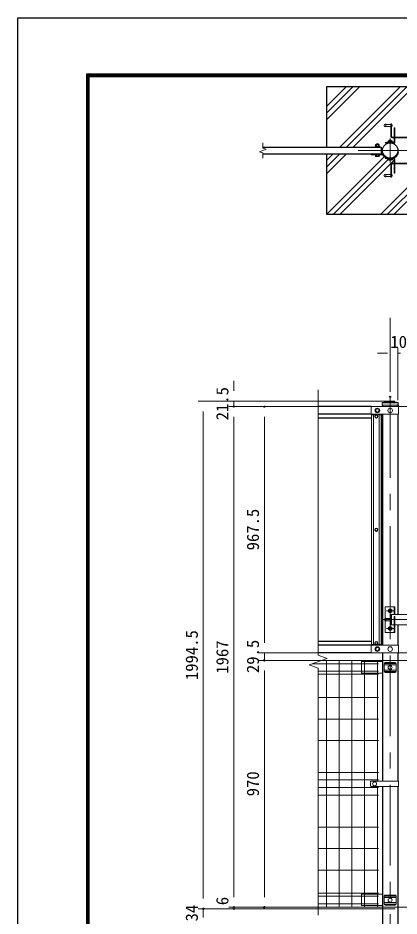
# Model space of a CAD drawing. Units: millimetres, scale not verified. Extents: x -4200 to 4200, y -2970 to 2970.
# Drawn here: x -4200 to -2704, y -559 to 2970 of the extents above; entities that cross this region are included whole.
import ezdxf
from ezdxf.enums import TextEntityAlignment as Align

# ---------------------------------------------------------------- set-up
doc = ezdxf.new("R2010")
doc.units = ezdxf.units.MM
doc.header["$LTSCALE"] = 10
doc.header["$PDMODE"] = 32
doc.header["$PDSIZE"] = 5
doc.linetypes.add('USER1', pattern=[50.8, 31.75, -6.35, 6.35, -6.35])
for name, color, linetype, lineweight in [('0-1_D-BMK', 2, 'USER1', 13), ('0-2_D-STR3', 3, 'Continuous', 13), ('0-3_D-STR-DIM', 7, 'Continuous', 13), ('0-4_D-STR4', 7, 'Continuous', 25), ('0-5_D-STR1', 1, 'Continuous', 25), ('0-7_Defpoints', 8, 'Continuous', 25), ('0-8_D-STR2', 7, 'Continuous', 13), ('0-9_D-DCR-HCH', 7, 'Continuous', 13), ('0-D_D-TTL', 7, 'Continuous', 25)]:
    doc.layers.add(name, color=color, linetype=linetype, lineweight=lineweight)
doc.styles.add('ＭＳ ゴシック', font='')
doc.styles.get('ＭＳ ゴシック').set_extended_font_data('MS Gothic')

msp = doc.modelspace()

# ---------------------------------------------------------------- linework, layer by layer
at = {"layer": '0-1_D-BMK'}
for p, q in [((-2739.19, 2495.99), (-2739.19, 2402.44)), ((-2864.19, 2449.21), (-2614.19, 2449.21)), ((-2739.19, 1480.97), (-2739.19, -874.85)), ((-2753.31, 640.73), (-2725.06, 640.73)), ((-2739.19, 652.73), (-2739.19, 558.73)), ((-2767.75, 605.73), (-2646.7, 605.73)), ((-2753.31, 570.73), (-2725.06, 570.73))]:
    msp.add_line(p, q, dxfattribs=at)
at = {"layer": '0-2_D-STR3'}
for p, q in [((-2756.44, 2553.69), (-2756.44, 2541.69)), ((-2736.44, 2551.69), (-2756.44, 2551.69)), ((-2736.44, 2543.69), (-2756.44, 2543.69)), ((-2736.44, 2553.69), (-2733.44, 2553.69)), ((-2736.44, 2553.69), (-2736.44, 2504.69)), ((-2733.44, 2553.69), (-2733.44, 2504.69)), ((-2731.44, 2550.19), (-2733.44, 2550.19)), ((-2731.44, 2545.19), (-2733.44, 2545.19)), ((-2731.44, 2550.19), (-2731.44, 2545.19)), ((-2723.19, 2501.81), (-2723.19, 2538.45)), ((-2723.19, 2538.45), (-2720.19, 2538.45)), ((-2723.19, 2514.45), (-2720.19, 2514.45)), ((-2720.19, 2501.81), (-2720.19, 2538.45)), ((-2796.69, 2465.81), (-2796.69, 2471.61)), ((-2794.96, 2472.31), (-2783.42, 2472.31)), ((-2793.19, 2474.91), (-2792.19, 2475.91)), ((-2793.19, 2472.31), (-2793.19, 2474.91)), ((-2792.94, 2465.81), (-2792.94, 2471.61)), ((-2792.19, 2472.31), (-2792.19, 2475.91)), ((-2792.19, 2475.91), (-2786.19, 2475.91)), ((-2786.19, 2472.31), (-2786.19, 2475.91)), ((-2785.44, 2465.81), (-2785.44, 2471.61)), ((-2785.19, 2472.31), (-2785.19, 2474.91)), ((-2781.69, 2465.81), (-2781.69, 2471.61)), ((-2757.63, 2477.75), (-2758.19, 2480.7)), ((-2748.19, 2479.46), (-2730.19, 2479.46)), ((-2731.49, 2481.06), (-2746.89, 2481.06)), ((-2746.69, 2481.06), (-2746.69, 2486.86)), ((-2746.69, 2481.06), (-2731.69, 2481.06)), ((-2744.96, 2487.56), (-2733.42, 2487.56)), ((-2743.19, 2489.18), (-2742.11, 2490.26)), ((-2735.19, 2489.18), (-2743.19, 2489.18)), ((-2743.19, 2489.18), (-2743.19, 2487.56)), ((-2742.94, 2481.06), (-2742.94, 2486.86)), ((-2742.11, 2487.56), (-2742.11, 2490.26)), ((-2736.27, 2490.26), (-2742.11, 2490.26)), ((-2736.27, 2487.56), (-2736.27, 2490.26)), ((-2735.19, 2489.18), (-2736.27, 2490.26)), ((-2735.44, 2481.06), (-2735.44, 2486.86)), ((-2735.19, 2489.18), (-2735.19, 2487.56)), ((-2731.69, 2481.06), (-2731.69, 2486.86)), ((-2730.44, 2501.69), (-2653.44, 2501.69)), ((-2730.44, 2498.69), (-2653.44, 2498.69)), ((-2730.19, 2481.06), (-2730.19, 2479.46)), ((-2723.19, 2482.95), (-2723.19, 2498.81)), ((-2723.19, 2491.45), (-2720.19, 2491.45)), ((-2720.19, 2482.95), (-2720.19, 2498.81)), ((-2814.19, 2432.51), (-2814.19, 2435.71)), ((-2770.56, 2435.71), (-2814.19, 2435.71)), ((-2778.19, 2463.81), (-2800.19, 2463.81)), ((-2800.19, 2462.21), (-2800.19, 2463.81)), ((-2800.19, 2462.21), (-2800.19, 2463.81)), ((-2778.19, 2462.21), (-2800.19, 2462.21)), ((-2781.49, 2465.81), (-2796.89, 2465.81)), ((-2796.89, 2463.81), (-2796.89, 2465.81)), ((-2781.49, 2463.81), (-2796.89, 2463.81)), ((-2796.69, 2465.81), (-2781.69, 2465.81)), ((-2796.69, 2435.71), (-2796.69, 2436.21)), ((-2796.69, 2435.71), (-2781.69, 2435.71)), ((-2792.94, 2435.71), (-2792.94, 2436.21)), ((-2785.44, 2435.71), (-2785.44, 2436.21)), ((-2781.69, 2435.71), (-2781.69, 2436.21)), ((-2781.49, 2463.81), (-2781.49, 2465.81)), ((-2778.19, 2462.21), (-2778.19, 2463.81)), ((-2778.19, 2462.21), (-2778.19, 2463.81)), ((-2709, 2443.37), (-2705.86, 2442.76)), ((-2770.56, 2432.51), (-2814.19, 2432.51)), ((-2798.19, 2432.51), (-2798.19, 2430.91)), ((-2798.19, 2430.91), (-2780.19, 2430.91)), ((-2796.69, 2426.49), (-2796.69, 2430.91)), ((-2796.69, 2430.91), (-2781.69, 2430.91)), ((-2794.82, 2425.41), (-2783.56, 2425.41)), ((-2792.94, 2426.49), (-2792.94, 2430.91)), ((-2785.43, 2426.49), (-2785.43, 2430.91)), ((-2781.69, 2426.49), (-2781.69, 2430.91)), ((-2757.63, 2420.68), (-2758.19, 2417.73)), ((-2748.19, 2413.06), (-2748.19, 2414.16)), ((-2748.19, 2413.06), (-2730.19, 2413.06)), ((-2747.09, 2415.26), (-2731.29, 2415.26)), ((-2730.44, 2399.73), (-2653.44, 2399.73)), ((-2730.19, 2413.06), (-2730.19, 2414.16)), ((-2723.19, 2415.47), (-2723.19, 2399.61)), ((-2723.19, 2406.97), (-2720.19, 2406.97)), ((-2720.19, 2415.47), (-2720.19, 2399.61)), ((-2736.44, 2344.73), (-2736.44, 2393.73)), ((-2733.44, 2344.73), (-2733.44, 2393.73)), ((-2730.44, 2396.73), (-2653.44, 2396.73)), ((-2723.19, 2396.61), (-2723.19, 2359.97)), ((-2723.19, 2383.97), (-2720.19, 2383.97)), ((-2720.19, 2396.61), (-2720.19, 2359.97)), ((-2756.44, 2344.73), (-2756.44, 2356.73)), ((-2736.44, 2354.73), (-2756.44, 2354.73)), ((-2736.44, 2346.73), (-2756.44, 2346.73)), ((-2736.44, 2344.73), (-2733.44, 2344.73)), ((-2731.44, 2353.23), (-2733.44, 2353.23)), ((-2731.44, 2348.23), (-2733.44, 2348.23)), ((-2731.44, 2348.23), (-2731.44, 2353.23)), ((-2723.19, 2359.97), (-2720.19, 2359.97)), ((-2770.64, 1447.93), (-2770.64, 1458.81)), ((-2770.64, 1447.93), (-2707.74, 1447.93)), ((-2769.44, 1457.73), (-2708.94, 1457.73)), ((-2707.74, 1447.93), (-2707.74, 1458.81)), ((-2814.19, 1440.73), (-2814.19, 1414.73)), ((-2812.19, 1442.73), (-2707.86, 1442.73)), ((-2812.19, 1412.73), (-2707.86, 1412.73)), ((-2705.86, 1440.73), (-2705.86, 1414.73)), ((-2812.19, 1410.48), (-2774.19, 1410.48)), ((-2812.19, 1410.48), (-2812.19, 507.48)), ((-2804.19, 1410.48), (-2804.19, 507.48)), ((-2782.19, 1410.48), (-2782.19, 507.48)), ((-2774.19, 1410.48), (-2774.19, 507.48)), ((-2758.19, 655.73), (-2720.19, 655.73)), ((-2758.19, 611.17), (-2758.19, 655.73)), ((-2739.19, 648.81), (-2746.19, 644.77)), ((-2746.19, 636.69), (-2746.19, 644.77)), ((-2739.19, 632.64), (-2746.19, 636.69)), ((-2739.19, 648.81), (-2732.19, 644.77)), ((-2739.19, 632.64), (-2732.19, 636.69)), ((-2732.19, 636.69), (-2732.19, 644.77)), ((-2723.19, 625.73), (-2723.19, 655.73)), ((-2720.19, 625.73), (-2720.19, 655.73)), ((-2758.19, 555.73), (-2758.19, 600.28)), ((-2756.54, 599.73), (-2756.54, 611.73)), ((-2736.54, 609.73), (-2756.54, 609.73)), ((-2736.54, 601.73), (-2756.54, 601.73)), ((-2736.54, 625.73), (-2736.54, 585.73)), ((-2736.54, 625.73), (-2673.54, 625.73)), ((-2733.54, 625.73), (-2733.54, 585.73)), ((-2723.19, 618.73), (-2720.19, 618.73)), ((-2723.19, 618.73), (-2723.19, 555.73)), ((-2720.19, 618.73), (-2720.19, 555.73)), ((-2739.19, 578.81), (-2746.19, 574.77)), ((-2746.19, 574.77), (-2746.19, 566.69)), ((-2739.19, 562.64), (-2746.19, 566.69)), ((-2739.19, 578.81), (-2732.19, 574.77)), ((-2739.19, 562.64), (-2732.19, 566.69)), ((-2736.54, 585.73), (-2723.19, 585.73)), ((-2732.19, 574.77), (-2732.19, 566.69)), ((-2720.19, 585.73), (-2673.54, 585.73)), ((-2758.19, 555.73), (-2720.19, 555.73)), ((-2814.19, 503.23), (-2814.19, 477.23)), ((-2812.19, 507.48), (-2774.19, 507.48)), ((-2812.19, 505.23), (-2707.86, 505.23)), ((-2705.86, 503.23), (-2705.86, 477.23)), ((-2812.19, 475.23), (-2707.86, 475.23)), ((-2847.19, 441.73), (-2852.19, 440.73)), ((-2852.19, 440.73), (-2852.19, 396.91)), ((-2847.19, 441.73), (-2771.32, 441.73)), ((-2771.32, 441.73), (-2769.44, 440.8)), ((-2762.39, 433.73), (-2715.98, 433.73)), ((-2762.39, 427.73), (-2762.39, 407.73)), ((-2762.39, 427.73), (-2715.98, 427.73)), ((-2758.39, 437.73), (-2719.98, 437.73)), ((-2715.98, 427.73), (-2715.98, 407.73)), ((-2771.4, 395.91), (-2851.19, 395.91)), ((-2769.44, 396.32), (-2771.4, 395.91)), ((-2762.39, 407.73), (-2715.98, 407.73)), ((-2762.39, 401.73), (-2715.98, 401.73)), ((-2758.39, 397.73), (-2719.98, 397.73)), ((-2816.18, -30.77), (-2816.18, -47.77)), ((-2706.63, -28.77), (-2814.18, -28.77)), ((-2706.63, -28.77), (-2706.63, -49.77)), ((-2706.63, -49.77), (-2814.18, -49.77)), ((-2847.19, -472.27), (-2852.19, -473.27)), ((-2852.19, -473.27), (-2852.19, -517.09)), ((-2847.19, -472.27), (-2771.32, -472.27)), ((-2771.32, -472.27), (-2769.44, -473.2)), ((-2762.39, -480.27), (-2715.98, -480.27)), ((-2762.39, -486.27), (-2762.39, -506.27)), ((-2762.39, -486.27), (-2715.98, -486.27)), ((-2758.39, -476.27), (-2719.98, -476.27)), ((-2715.98, -486.27), (-2715.98, -506.27)), ((-2771.4, -518.09), (-2851.19, -518.09)), ((-2769.44, -517.68), (-2771.4, -518.09)), ((-2762.39, -506.27), (-2715.98, -506.27)), ((-2762.39, -512.27), (-2715.98, -512.27)), ((-2758.39, -516.27), (-2719.98, -516.27))]:
    msp.add_line(p, q, dxfattribs=at)
for points in [[(-2793.19, 2474.91), (-2785.19, 2474.91), (-2786.19, 2475.91)], [(-2730.19, 2481.06), (-2748.19, 2481.06), (-2748.19, 2479.46)], [(-2798.19, 2432.51), (-2780.19, 2432.51), (-2780.19, 2430.91)]]:
    msp.add_lwpolyline(points, dxfattribs=at)
for points in [[(-2796.69, 1427.73), (-2792.94, 1434.23), (-2785.43, 1434.23), (-2781.69, 1427.73), (-2785.43, 1421.23), (-2792.94, 1421.23)], [(-2798.96, 1404.23), (-2796.07, 1409.23), (-2790.3, 1409.23), (-2787.41, 1404.23), (-2790.3, 1399.23), (-2796.07, 1399.23)], [(-2798.96, 958.98), (-2796.07, 963.98), (-2790.3, 963.98), (-2787.41, 958.98), (-2790.3, 953.98), (-2796.07, 953.98)], [(-2798.96, 513.73), (-2796.07, 518.73), (-2790.3, 518.73), (-2787.41, 513.73), (-2790.3, 508.73), (-2796.07, 508.73)], [(-2796.69, 490.23), (-2792.94, 496.73), (-2785.43, 496.73), (-2781.69, 490.23), (-2785.43, 483.73), (-2792.94, 483.73)]]:
    msp.add_lwpolyline(points, close=True, dxfattribs=at)
for centre, radius in [((-2789.19, 1427.73), 9), ((-2789.19, 1427.73), 6.5), ((-2739.19, 1427.73), 9), ((-2793.19, 1404.23), 6.25), ((-2793.19, 1404.23), 5), ((-2793.19, 958.98), 6.25), ((-2793.19, 958.98), 5), ((-2739.19, 640.73), 7), ((-2739.19, 640.73), 4), ((-2739.19, 640.73), 3.5), ((-2739.19, 570.73), 7), ((-2739.19, 570.73), 4), ((-2739.19, 570.73), 3.5), ((-2793.19, 513.73), 6.25), ((-2793.19, 513.73), 5), ((-2789.19, 490.23), 9), ((-2789.19, 490.23), 6.5), ((-2739.19, 490.23), 9), ((-2739.19, 417.73), 8), ((-2800.18, -39.27), 8), ((-2739.19, -496.27), 8)]:
    msp.add_circle(centre, radius, dxfattribs=at)
for centre, radius, start, end in [((-2756.44, 2547.69), 6, 90, 270), ((-2794.81, 2469.47), 2.85, 48.83491, 131.16509), ((-2789.19, 2461.92), 10.39, 68.85295, 111.14705), ((-2783.56, 2469.47), 2.85, 48.86505, 131.13495), ((-2739.19, 2379.46), 103, 94.17572, 100.63), ((-2739.19, 2379.46), 100, 82.02413, 100.63), ((-2744.81, 2484.72), 2.85, 48.83491, 131.16509), ((-2739.19, 2477.17), 10.39, 68.85295, 111.14705), ((-2730.44, 2504.69), 6, 180, 270), ((-2733.56, 2484.72), 2.85, 48.86505, 131.13495), ((-2730.44, 2504.69), 3, 180, 270), ((-2739.19, 2379.46), 103, 82.02413, 85.82428), ((-2724.69, 2482.95), 4.5, 262.02413, 0), ((-2724.69, 2482.95), 1.5, 262.02413, 0), ((-2770.56, 2429.31), 6.4, 32.38911, 90), ((-2739.19, 2449.21), 33.95, 212.38911, 349.04288), ((-2739.19, 2449.21), 30.75, 212.38911, 349.04288), ((-2794.82, 2427.57), 2.16, 210, 330), ((-2789.19, 2432.49), 7.08, 237.93138, 302.06862), ((-2783.56, 2427.57), 2.16, 210, 330), ((-2770.56, 2429.31), 3.2, 32.38911, 90), ((-2739.19, 2518.96), 103, 259.37, 265.3625), ((-2739.19, 2518.96), 100, 259.37, 259.41144), ((-2739.19, 2518.96), 100, 259.37, 259.41144), ((-2747.09, 2414.16), 1.1, 90, 180), ((-2739.19, 2427.34), 16.88, 237.77316, 302.22684), ((-2730.44, 2393.73), 6, 90, 180), ((-2731.29, 2414.16), 1.1, 0, 90), ((-2739.19, 2518.96), 103, 274.6375, 277.97587), ((-2724.69, 2415.47), 1.5, 0, 97.97587), ((-2724.69, 2415.47), 4.5, 0, 64.1175), ((-2730.44, 2393.73), 3, 90, 180), ((-2756.44, 2350.73), 6, 90, 270), ((-2739.19, 1301.93), 160, 78.66399, 101.33601), ((-2812.19, 1440.73), 2, 90, 180), ((-2812.19, 1414.73), 2, 180, 270), ((-2707.86, 1440.73), 2, 0, 90), ((-2707.86, 1414.73), 2, 270, 0), ((-2755.44, 605.73), 6.1, 100.38886, 259.61115), ((-2812.19, 503.23), 2, 90, 180), ((-2707.86, 503.23), 2, 0, 90), ((-2812.19, 477.23), 2, 180, 270), ((-2707.86, 477.23), 2, 270, 0), ((-2757.14, 430.73), 6.05, 150.26731, 209.73269), ((-2758.39, 433.73), 4, 90, 180), ((-2719.98, 433.73), 4, 0, 90), ((-2721.23, 430.73), 6.05, 330.26731, 29.73269), ((-2851.19, 396.91), 1, 180, 270), ((-2757.12, 404.73), 6.07, 150.37394, 209.62606), ((-2758.39, 401.73), 4, 180, 270), ((-2719.98, 401.73), 4, 270, 0), ((-2721.26, 404.73), 6.07, 330.37394, 29.62606), ((-2814.18, -30.77), 2, 90, 180), ((-2814.18, -47.77), 2, 180, 270), ((-2757.14, -483.27), 6.05, 150.26731, 209.73269), ((-2758.39, -480.27), 4, 90, 180), ((-2719.98, -480.27), 4, 0, 90), ((-2721.23, -483.27), 6.05, 330.26731, 29.73269), ((-2851.19, -517.09), 1, 180, 270), ((-2757.12, -509.27), 6.07, 150.37394, 209.62606), ((-2758.39, -512.27), 4, 180, 270), ((-2719.98, -512.27), 4, 270, 0), ((-2721.26, -509.27), 6.07, 330.37394, 29.62606)]:
    msp.add_arc(centre, radius, start, end, dxfattribs=at)
at = {"layer": '0-3_D-STR-DIM'}
for p, q in [((-3239.19, 2458.83), (-3239.19, 2479.21)), ((-3252.4, 2444.4), (-3225.97, 2454.02)), ((-3239.19, 2439.59), (-3252.4, 2444.4)), ((-3225.97, 2454.02), (-3239.19, 2458.83)), ((-3239.19, 2419.21), (-3239.19, 2439.59)), ((-2739.19, 1500.97), (-2739.19, 1792.22)), ((-2708.94, 1467.93), (-2708.94, 1672.22)), ((-2748.94, 1652.22), (-2788.94, 1652.22)), ((-2708.94, 1652.22), (-2698.94, 1652.22)), ((-3352.84, 1504.23), (-3352.84, 1544.23)), ((-3021.14, 466.38), (-3021.14, 1508.73)), ((-2720.14, 1464.23), (-3492.84, 1464.23)), ((-2720.14, 1464.23), (-3372.84, 1464.23)), ((-3352.84, 1464.23), (-3352.84, 1442.73)), ((-3472.84, 1424.23), (-3472.84, -490.27)), ((-2623.39, 1442.73), (-3372.84, 1442.73)), ((-2623.39, 1442.73), (-3372.84, 1442.73)), ((-2623.39, 1442.73), (-3252.84, 1442.73)), ((-3352.84, 1402.73), (-3352.84, 1362.73)), ((-3352.84, 1402.73), (-3352.84, -484.27)), ((-3232.84, 515.23), (-3232.84, 1402.73)), ((-3232.84, 515.23), (-3232.84, 555.23)), ((-2623.39, 475.23), (-3252.84, 475.23)), ((-2623.39, 475.23), (-3252.84, 475.23)), ((-3232.84, 475.23), (-3232.84, 445.73)), ((-2985.9, 453.55), (-3021.14, 466.38)), ((-2651.44, 445.73), (-3252.84, 445.73)), ((-2651.44, 445.73), (-3252.84, 445.73)), ((-3056.38, 427.9), (-2985.9, 453.55)), ((-3021.14, 415.08), (-3056.38, 427.9)), ((-3232.84, 405.73), (-3232.84, 365.73)), ((-3232.84, 405.73), (-3232.84, -484.27)), ((-3021.14, -555.96), (-3021.14, 415.08)), ((-3472.84, -490.27), (-3472.84, -450.27)), ((-3352.84, -484.27), (-3352.84, -444.27)), ((-2651.44, -524.27), (-3372.84, -524.27)), ((-2651.44, -524.27), (-3372.84, -524.27)), ((-3352.84, -524.27), (-3352.84, -530.27)), ((-2651.44, -524.27), (-3252.84, -524.27)), ((-2718.94, -530.27), (-3492.84, -530.27)), ((-2718.94, -530.27), (-3492.84, -530.27)), ((-3472.84, -530.27), (-3472.84, -564.27)), ((-2718.94, -530.27), (-3372.84, -530.27))]:
    msp.add_line(p, q, dxfattribs=at)
at = {"layer": '0-4_D-STR4'}
msp.add_line((-2989.19, 2699.21), (-2989.19, 2462.21), dxfattribs=at)
for points in [[(-2489.19, 2462.21), (-2489.19, 2699.21), (-2989.19, 2699.21)], [(-2989.19, 2436.21), (-2989.19, 2199.21), (-2489.19, 2199.21), (-2489.19, 2436.21)]]:
    msp.add_lwpolyline(points, dxfattribs=at)
at = {"layer": '0-5_D-STR1'}
for p, q in [((-3239.19, 2436.21), (-2774.19, 2436.21)), ((-2769.44, 1447.93), (-2769.44, 1442.73)), ((-2708.94, 1447.93), (-2708.94, 1442.73)), ((-2812.19, 1442.73), (-3021.14, 1442.73)), ((-2812.19, 1412.73), (-3021.14, 1412.73)), ((-2774.19, 1412.73), (-2774.19, 505.23)), ((-2769.44, 1412.73), (-2769.44, 505.23)), ((-2708.94, 1412.73), (-2708.94, 625.73)), ((-2812.19, 1397.73), (-3021.14, 1397.73)), ((-2708.94, 585.73), (-2708.94, 505.23)), ((-2812.19, 520.23), (-3021.14, 520.23)), ((-2812.19, 505.23), (-3021.14, 505.23)), ((-2812.19, 475.23), (-3021.14, 475.23)), ((-2769.44, 475.23), (-2769.44, -28.77)), ((-2708.94, 475.23), (-2708.94, -28.77)), ((-2769.44, -49.77), (-2769.44, -864.27)), ((-2708.94, -49.77), (-2708.94, -864.27))]:
    msp.add_line(p, q, dxfattribs=at)
msp.add_lwpolyline([(-3239.19, 2462.21), (-2774.19, 2462.21), (-2774.19, 2436.21)], dxfattribs=at)
msp.add_circle((-2739.19, 2449.21), 30.25, dxfattribs=at)
at = {"layer": '0-7_Defpoints'}
for p in [(-2739.19, 1480.97), (-2708.94, 1447.93), (-3352.84, 1442.73), (-3232.84, 1442.73), (-3232.84, 445.73), (-3472.84, -530.27), (-3352.84, -524.27), (-3352.84, -530.27), (-3232.84, -524.27)]:
    msp.add_point(p, dxfattribs=at)
at = {"layer": '0-8_D-STR2'}
for p, q in [((-2784.19, 432.63), (-3043.38, 432.63)), ((-2784.19, 445.73), (-3007.38, 445.73)), ((-2989.19, -524.27), (-2989.19, 445.73)), ((-2939.19, -524.27), (-2939.19, 445.73)), ((-2889.19, -524.27), (-2889.19, 445.73)), ((-2839.19, -524.27), (-2839.19, 445.73)), ((-2789.19, -28.77), (-2789.19, 445.73)), ((-2784.19, 402.83), (-3021.14, 402.83)), ((-2784.19, 390.98), (-3021.14, 390.98)), ((-2784.19, 299.73), (-3021.14, 299.73)), ((-2784.19, 215.23), (-3021.14, 215.23)), ((-2784.19, 130.73), (-3021.14, 130.73)), ((-2784.19, 5.73), (-3021.14, 5.73)), ((-2784.19, -24.27), (-3021.14, -24.27)), ((-2784.19, -54.27), (-3021.14, -54.27)), ((-2789.19, -524.27), (-2789.19, -49.77)), ((-2784.19, -84.27), (-3021.14, -84.27)), ((-2784.19, -209.27), (-3021.14, -209.27)), ((-2784.19, -293.77), (-3021.14, -293.77)), ((-2784.19, -378.27), (-3021.14, -378.27)), ((-2784.19, -469.51), (-3021.14, -469.51)), ((-2784.19, -481.37), (-3021.14, -481.37)), ((-2784.19, -511.17), (-3021.14, -511.17)), ((-2784.19, -524.27), (-3021.14, -524.27))]:
    msp.add_line(p, q, dxfattribs=at)
at = {"layer": '0-9_D-DCR-HCH'}
for p, q in [((-2989.19, 2569.17), (-2859.14, 2699.21)), ((-2989.19, 2595.69), (-2885.66, 2699.21)), ((-2989.19, 2622.2), (-2912.18, 2699.21)), ((-2937.05, 2462.21), (-2700.05, 2699.21)), ((-2910.53, 2462.21), (-2673.53, 2699.21)), ((-2884.01, 2462.21), (-2647.01, 2699.21)), ((-2989.19, 2357.04), (-2910.01, 2436.21)), ((-2989.19, 2383.56), (-2936.53, 2436.21)), ((-2989.19, 2410.07), (-2963.05, 2436.21)), ((-2775.78, 2199.21), (-2538.78, 2436.21)), ((-2749.27, 2199.21), (-2512.27, 2436.21)), ((-2987.91, 2199.21), (-2762.46, 2424.67)), ((-2961.4, 2199.21), (-2747.76, 2412.85)), ((-2934.88, 2199.21), (-2720.2, 2413.9)), ((-2747.55, 2413.06), (-2744.74, 2415.87)), ((-2722.75, 2199.21), (-2489.19, 2432.78))]:
    msp.add_line(p, q, dxfattribs=at)
at = {"layer": '0-D_D-TTL', "color": 2}
msp.add_lwpolyline([(-4200.08, 2970.02), (4199.92, 2970.02), (4199.92, -2969.98), (-4200.08, -2969.98)], close=True, dxfattribs=at)
at = {"layer": '0-D_D-TTL'}
for points in [[(-3930.08, 2750.02), (3929.92, 2750.02), (3929.92, -2749.98), (-3930.08, -2749.98)], [(-3927.58, 2747.52), (3927.42, 2747.52), (3927.42, -2747.48), (-3927.58, -2747.48)], [(-3925.08, 2745.02), (3924.92, 2745.02), (3924.92, -2744.98), (-3925.08, -2744.98)], [(-3922.58, 2742.52), (3922.42, 2742.52), (3922.42, -2742.48), (-3922.58, -2742.48)], [(-3920.08, 2740.02), (3919.92, 2740.02), (3919.92, -2739.98), (-3920.08, -2739.98)]]:
    msp.add_lwpolyline(points, close=True, dxfattribs=at)

# ---------------------------------------------------------------- texts
at = {"layer": '0-3_D-STR-DIM', "style": 'ＭＳ ゴシック'}
msp.add_text('10', height=48.09, dxfattribs=at).set_placement((-2738.34, 1658.97), align=Align.BOTTOM_LEFT)
for s, p in [('21.5', (-3359.59, 1388.88)), ('967.5', (-3239.59, 878.01)), ('1994.5', (-3479.59, 368.23)), ('1967', (-3359.59, 393.23)), ('29.5', (-3239.59, 395.88)), ('970', (-3239.59, -88.39)), ('6', (-3359.59, -516.22)), ('34', (-3479.59, -580.02))]:
    msp.add_text(s, height=48.09, rotation=90, dxfattribs=at).set_placement(p, align=Align.BOTTOM_LEFT)

doc.saveas('drawing.dxf')
